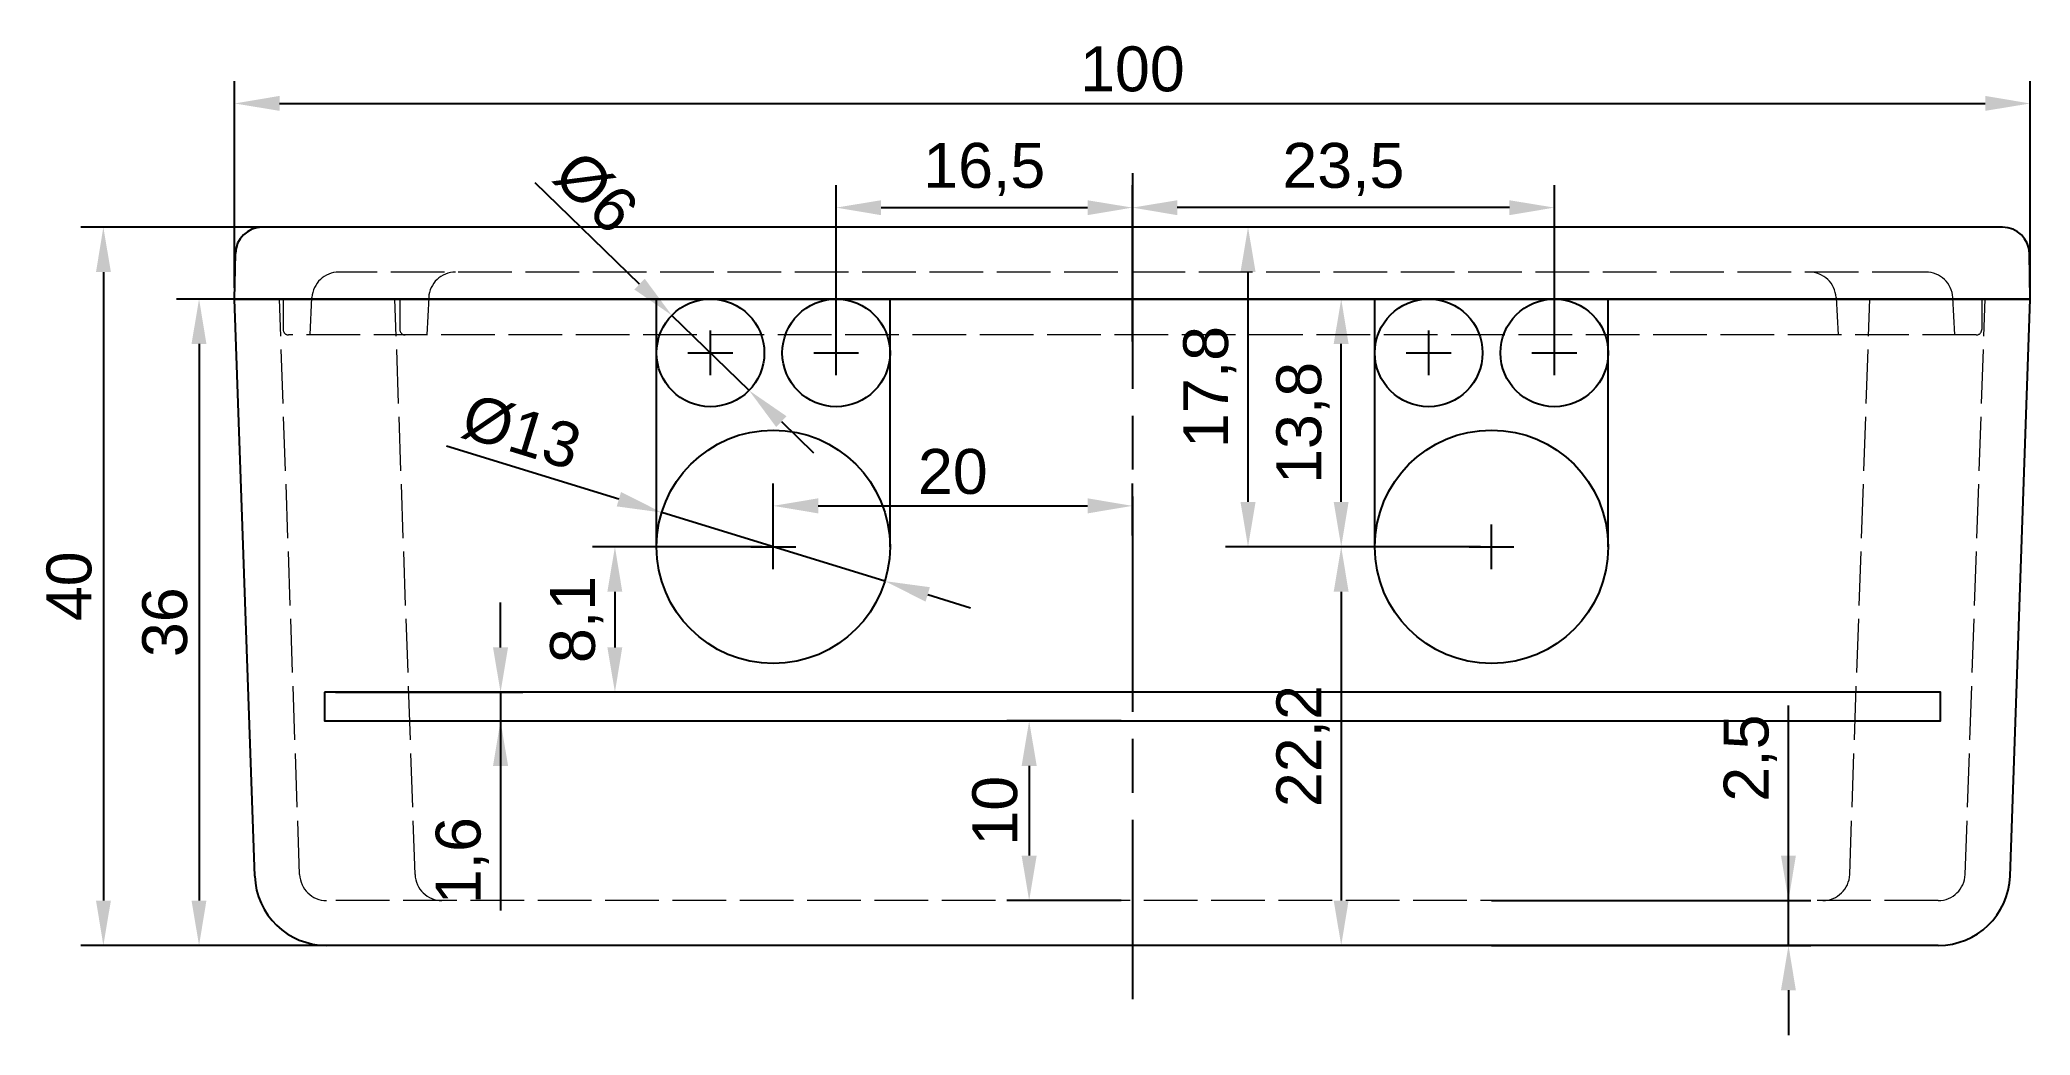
# Model space of a CAD drawing. Header units: millimetres. Extents: x -61 to 50, y -5 to 50.
import ezdxf

# ---------------------------------------------------------------- set-up
doc = ezdxf.new("R2010")
doc.units = ezdxf.units.MM
doc.linetypes.add('AM_ISO02W050x2', pattern=[3.75, 3, -0.75])
doc.linetypes.add('AM_ISO08W050', pattern=[18, 12, -1.5, 3, -1.5])
for name, color, linetype, lineweight in [('AM_7', 4, 'AM_ISO08W050', 25), ('ﾄｯﾌﾟｶﾊﾞｰ', 7, 'Continuous', 25), ('ﾄｯﾌﾟｶﾊﾞｰ0', 7, 'AM_ISO02W050x2', 13), ('ﾎﾞﾃﾞｨｰ', 2, 'Continuous', 25), ('ﾎﾞﾃﾞｨｰ0', 2, 'AM_ISO02W050x2', 13)]:
    doc.layers.add(name, color=color, linetype=linetype, lineweight=lineweight)
doc.styles.get("Standard").update_dxf_attribs({"font": 'arial.ttf'})
doc.dimstyles.new('ISO-25', dxfattribs={"dimtxt": 2.5, "dimasz": 2.5, "dimexe": 1.25, "dimexo": 0.625, "dimtad": 1, "dimtxsty": 'Standard', "dimcen": 2.5, "dimadec": 0, "dimazin": 0, "dimtfac": 1, "dimtmove": 0, "dimatfit": 3, "dimfxl": 1, "dimarcsym": 0})

# ---------------------------------------------------------------- blocks, each defined once
blk = doc.blocks.new('*D12')
at = {"color": 0, "lineweight": -2}
for p, q in [((36.54, 0), (36.54, 13.36)), ((20, 2.5), (37.79, 2.5)), ((36.54, 0), (36.54, 2.5)), ((20, 0), (37.79, 0)), ((36.54, -2.5), (36.54, -5))]:
    blk.add_line(p, q, dxfattribs=at)
at = {"color": 0}
for points in [[(36.12, 5), (36.95, 5), (36.54, 2.5)], [(36.95, -2.5), (36.12, -2.5), (36.54, 0)]]:
    blk.add_solid(points, dxfattribs=at)
at = {"layer": 'Defpoints', "color": 0}
for p in [(19.38, 2.5), (36.54, 2.5), (19.38, 0)]:
    blk.add_point(p, dxfattribs=at)
at = {"color": 0, "insert": (34.41, 10.43), "char_height": 2.5, "attachment_point": 5, "rotation": 90}
blk.add_mtext('2,5', dxfattribs=at)
blk = doc.blocks.new('*D13')
at = {"color": 0, "lineweight": -2}
for p, q in [((-0.62, 12.5), (-7, 12.5)), ((-5.75, 10), (-5.75, 5)), ((-0.62, 2.5), (-7, 2.5))]:
    blk.add_line(p, q, dxfattribs=at)
at = {"color": 0}
for points in [[(-5.33, 10), (-6.17, 10), (-5.75, 12.5)], [(-6.17, 5), (-5.33, 5), (-5.75, 2.5)]]:
    blk.add_solid(points, dxfattribs=at)
at = {"layer": 'Defpoints', "color": 0}
for p in [(0, 12.5), (-5.75, 2.5), (0, 2.5)]:
    blk.add_point(p, dxfattribs=at)
at = {"color": 0, "insert": (-7.65, 7.5), "char_height": 2.5, "attachment_point": 5, "rotation": 90}
blk.add_mtext('10', dxfattribs=at)
blk = doc.blocks.new('*D15')
at = {"color": 0, "lineweight": -2}
for p, q in [((-35.19, 16.6), (-35.19, 19.1)), ((-44.38, 14.1), (-33.94, 14.1)), ((-35.19, 14.1), (-35.19, 1.94)), ((-35.19, 14.1), (-35.19, 12.5)), ((-44.38, 12.5), (-33.94, 12.5))]:
    blk.add_line(p, q, dxfattribs=at)
at = {"color": 0}
for points in [[(-35.61, 16.6), (-34.77, 16.6), (-35.19, 14.1)], [(-34.77, 10), (-35.61, 10), (-35.19, 12.5)]]:
    blk.add_solid(points, dxfattribs=at)
at = {"layer": 'Defpoints', "color": 0}
for p in [(-45, 14.1), (-45, 12.5), (-35.19, 12.5)]:
    blk.add_point(p, dxfattribs=at)
at = {"color": 0, "insert": (-37.32, 4.72), "char_height": 2.5, "attachment_point": 5, "rotation": 90}
blk.add_mtext('1,6', dxfattribs=at)
blk = doc.blocks.new('*D16')
at = {"color": 0, "lineweight": -2}
for p, q in [((-20, 22.82), (-20, 25.73)), ((0, 22.82), (0, 25.73)), ((-17.5, 24.48), (-2.5, 24.48))]:
    blk.add_line(p, q, dxfattribs=at)
at = {"color": 0}
for points in [[(-17.5, 24.9), (-17.5, 24.06), (-20, 24.48)], [(-2.5, 24.06), (-2.5, 24.9), (0, 24.48)]]:
    blk.add_solid(points, dxfattribs=at)
at = {"layer": 'Defpoints', "color": 0}
for p in [(0, 24.48), (-20, 22.2), (0, 22.2)]:
    blk.add_point(p, dxfattribs=at)
at = {"color": 0, "insert": (-10, 26.38), "char_height": 2.5, "attachment_point": 5}
blk.add_mtext('20', dxfattribs=at)
blk = doc.blocks.new('*D17')
at = {"color": 0, "lineweight": -2}
for p, q in [((-28.6, 24.85), (-38.2, 27.81)), ((-13.79, 20.29), (-26.21, 24.11)), ((-11.4, 19.55), (-9.01, 18.81))]:
    blk.add_line(p, q, dxfattribs=at)
at = {"color": 0}
for points in [[(-28.72, 24.45), (-28.48, 25.25), (-26.21, 24.11)], [(-11.28, 19.95), (-11.52, 19.15), (-13.79, 20.29)]]:
    blk.add_solid(points, dxfattribs=at)
at = {"layer": 'Defpoints', "color": 0}
for p in [(-26.21, 24.11), (-13.79, 20.29)]:
    blk.add_point(p, dxfattribs=at)
at = {"color": 0, "insert": (-34.02, 28.58), "char_height": 2.5, "attachment_point": 5, "rotation": 342.8705}
blk.add_mtext('%%c13', dxfattribs=at)
blk = doc.blocks.new('*D18')
at = {"color": 0, "lineweight": -2}
for p, q in [((-20.62, 22.2), (-30.07, 22.2)), ((-28.82, 19.7), (-28.82, 16.6)), ((-20.62, 14.1), (-30.07, 14.1))]:
    blk.add_line(p, q, dxfattribs=at)
at = {"color": 0}
for points in [[(-28.41, 19.7), (-29.24, 19.7), (-28.82, 22.2)], [(-29.24, 16.6), (-28.41, 16.6), (-28.82, 14.1)]]:
    blk.add_solid(points, dxfattribs=at)
at = {"layer": 'Defpoints', "color": 0}
for p in [(-20, 22.2), (-28.82, 14.1), (-20, 14.1)]:
    blk.add_point(p, dxfattribs=at)
at = {"color": 0, "insert": (-30.95, 18.15), "char_height": 2.5, "attachment_point": 5, "rotation": 90}
blk.add_mtext('8,1', dxfattribs=at)
blk = doc.blocks.new('*D19')
at = {"color": 0, "lineweight": -2}
for p, q in [((19.38, 22.2), (10.38, 22.2)), ((11.63, 19.7), (11.63, 2.5)), ((19.38, 0), (10.38, 0))]:
    blk.add_line(p, q, dxfattribs=at)
at = {"color": 0}
for points in [[(12.04, 19.7), (11.21, 19.7), (11.63, 22.2)], [(11.21, 2.5), (12.04, 2.5), (11.63, 0)]]:
    blk.add_solid(points, dxfattribs=at)
at = {"layer": 'Defpoints', "color": 0}
for p in [(20, 22.2), (11.63, 0), (20, 0)]:
    blk.add_point(p, dxfattribs=at)
at = {"color": 0, "insert": (9.5, 11.1), "char_height": 2.5, "attachment_point": 5, "rotation": 90}
blk.add_mtext('22,2', dxfattribs=at)
blk = doc.blocks.new('*D20')
at = {"color": 0, "lineweight": -2}
for p, q in [((19.38, 36), (10.38, 36)), ((11.63, 24.7), (11.63, 33.5)), ((19.38, 22.2), (10.38, 22.2))]:
    blk.add_line(p, q, dxfattribs=at)
at = {"color": 0}
for points in [[(12.04, 33.5), (11.21, 33.5), (11.63, 36)], [(11.21, 24.7), (12.04, 24.7), (11.63, 22.2)]]:
    blk.add_solid(points, dxfattribs=at)
at = {"layer": 'Defpoints', "color": 0}
for p in [(11.63, 36), (20, 36), (20, 22.2)]:
    blk.add_point(p, dxfattribs=at)
at = {"color": 0, "insert": (9.5, 29.1), "char_height": 2.5, "attachment_point": 5, "rotation": 90}
blk.add_mtext('13,8', dxfattribs=at)
blk = doc.blocks.new('*D21')
at = {"color": 0, "lineweight": -2}
for p, q in [((19.37, 40), (5.19, 40)), ((6.44, 24.7), (6.44, 37.5)), ((19.37, 22.2), (5.19, 22.2))]:
    blk.add_line(p, q, dxfattribs=at)
at = {"color": 0}
for points in [[(6.86, 37.5), (6.02, 37.5), (6.44, 40)], [(6.02, 24.7), (6.86, 24.7), (6.44, 22.2)]]:
    blk.add_solid(points, dxfattribs=at)
at = {"layer": 'Defpoints', "color": 0}
for p in [(6.44, 40), (20, 40), (20, 22.2)]:
    blk.add_point(p, dxfattribs=at)
at = {"color": 0, "insert": (4.31, 31.1), "char_height": 2.5, "attachment_point": 5, "rotation": 90}
blk.add_mtext('17,8', dxfattribs=at)
blk = doc.blocks.new('*D23')
at = {"color": 0, "lineweight": -2}
for p, q in [((-0.62, 40), (-58.56, 40)), ((-57.31, 37.5), (-57.31, 2.5)), ((-0.62, 0), (-58.56, 0))]:
    blk.add_line(p, q, dxfattribs=at)
at = {"color": 0}
for points in [[(-56.89, 37.5), (-57.72, 37.5), (-57.31, 40)], [(-57.72, 2.5), (-56.89, 2.5), (-57.31, 0)]]:
    blk.add_solid(points, dxfattribs=at)
at = {"layer": 'Defpoints', "color": 0}
for p in [(0, 40), (-57.31, 0), (0, 0)]:
    blk.add_point(p, dxfattribs=at)
at = {"color": 0, "insert": (-59.21, 20), "char_height": 2.5, "attachment_point": 5, "rotation": 90}
blk.add_mtext('40', dxfattribs=at)
blk = doc.blocks.new('*D24')
at = {"color": 0, "lineweight": -2}
for p, q in [((-0.62, 36), (-53.23, 36)), ((-51.98, 33.5), (-51.98, 2.5)), ((-0.62, 0), (-53.23, 0))]:
    blk.add_line(p, q, dxfattribs=at)
at = {"color": 0}
for points in [[(-51.57, 33.5), (-52.4, 33.5), (-51.98, 36)], [(-52.4, 2.5), (-51.57, 2.5), (-51.98, 0)]]:
    blk.add_solid(points, dxfattribs=at)
at = {"layer": 'Defpoints', "color": 0}
for p in [(0, 36), (-51.98, 0), (0, 0)]:
    blk.add_point(p, dxfattribs=at)
at = {"color": 0, "insert": (-53.88, 18), "char_height": 2.5, "attachment_point": 5, "rotation": 90}
blk.add_mtext('36', dxfattribs=at)
blk = doc.blocks.new('*D25')
at = {"color": 0, "lineweight": -2}
for p, q in [((-16.5, 33.63), (-16.5, 42.34)), ((0, 33.63), (0, 42.34)), ((-14, 41.09), (-2.5, 41.09))]:
    blk.add_line(p, q, dxfattribs=at)
at = {"color": 0}
for points in [[(-14, 41.5), (-14, 40.67), (-16.5, 41.09)], [(-2.5, 40.67), (-2.5, 41.5), (0, 41.09)]]:
    blk.add_solid(points, dxfattribs=at)
at = {"layer": 'Defpoints', "color": 0}
for p in [(0, 41.09), (-16.5, 33), (0, 33)]:
    blk.add_point(p, dxfattribs=at)
at = {"color": 0, "insert": (-8.25, 43.21), "char_height": 2.5, "attachment_point": 5}
blk.add_mtext('16,5', dxfattribs=at)
blk = doc.blocks.new('*D26')
at = {"color": 0, "lineweight": -2}
for p, q in [((0, 33.63), (0, 42.34)), ((23.5, 33.63), (23.5, 42.34)), ((21, 41.09), (2.5, 41.09))]:
    blk.add_line(p, q, dxfattribs=at)
at = {"color": 0}
for points in [[(2.5, 41.5), (2.5, 40.67), (0, 41.09)], [(21, 40.67), (21, 41.5), (23.5, 41.09)]]:
    blk.add_solid(points, dxfattribs=at)
at = {"layer": 'Defpoints', "color": 0}
for p in [(0, 41.09), (0, 33), (23.5, 33)]:
    blk.add_point(p, dxfattribs=at)
at = {"color": 0, "insert": (11.75, 43.21), "char_height": 2.5, "attachment_point": 5}
blk.add_mtext('23,5', dxfattribs=at)
blk = doc.blocks.new('*D27')
at = {"color": 0, "lineweight": -2}
for p, q in [((-27.45, 36.83), (-33.27, 42.47)), ((-21.35, 30.91), (-25.65, 35.09)), ((-19.55, 29.17), (-17.76, 27.43))]:
    blk.add_line(p, q, dxfattribs=at)
at = {"color": 0}
for points in [[(-27.74, 36.53), (-27.16, 37.13), (-25.65, 35.09)], [(-19.26, 29.47), (-19.84, 28.87), (-21.35, 30.91)]]:
    blk.add_solid(points, dxfattribs=at)
at = {"layer": 'Defpoints', "color": 0}
for p in [(-25.65, 35.09), (-21.35, 30.91)]:
    blk.add_point(p, dxfattribs=at)
at = {"color": 0, "insert": (-29.88, 41.94), "char_height": 2.5, "attachment_point": 5, "rotation": 315.8709}
blk.add_mtext('%%c6', dxfattribs=at)
blk = doc.blocks.new('*D28')
at = {"color": 0, "lineweight": -2}
for p, q in [((-50, 36.63), (-50, 48.14)), ((50, 36.63), (50, 48.14)), ((-47.5, 46.89), (47.5, 46.89))]:
    blk.add_line(p, q, dxfattribs=at)
at = {"color": 0}
for points in [[(-47.5, 47.31), (-47.5, 46.48), (-50, 46.89)], [(47.5, 46.48), (47.5, 47.31), (50, 46.89)]]:
    blk.add_solid(points, dxfattribs=at)
at = {"layer": 'Defpoints', "color": 0}
for p in [(50, 46.89), (-50, 36), (50, 36)]:
    blk.add_point(p, dxfattribs=at)
at = {"color": 0, "insert": (0, 48.8), "char_height": 2.5, "attachment_point": 5}
blk.add_mtext('100', dxfattribs=at)

msp = doc.modelspace()

# ---------------------------------------------------------------- linework, layer by layer
for p, q in [((-26.5, 22.2), (-26.5, 36)), ((-13.5, 22.2), (-13.5, 36)), ((13.5, 22.2), (13.5, 36)), ((26.5, 22.2), (26.5, 36)), ((-23.5, 31.75), (-23.5, 34.25)), ((-16.5, 31.75), (-16.5, 34.25)), ((16.5, 31.75), (16.5, 34.25)), ((23.5, 31.75), (23.5, 34.25)), ((-24.75, 33), (-22.25, 33)), ((-17.75, 33), (-15.25, 33)), ((15.25, 33), (17.75, 33)), ((22.25, 33), (24.75, 33)), ((-20, 20.95), (-20, 23.45)), ((20, 20.95), (20, 23.45)), ((-21.25, 22.2), (-18.75, 22.2)), ((18.75, 22.2), (21.25, 22.2))]:
    msp.add_line(p, q)
msp.add_lwpolyline([(-45, 14.1), (-45, 12.5), (45, 12.5), (45, 14.1)], close=True)
for centre, radius in [((-23.5, 33), 3), ((-16.5, 33), 3), ((16.5, 33), 3), ((23.5, 33), 3), ((-20, 22.2), 6.5), ((20, 22.2), 6.5)]:
    msp.add_circle(centre, radius)
at = {"layer": 'AM_7'}
msp.add_line((0, 43), (0, -3), dxfattribs=at)
at = {"layer": 'ﾄｯﾌﾟｶﾊﾞｰ'}
for p, q in [((48.456, 40), (-48.456, 40)), ((-50, 36), (-49.956, 38.526)), ((50, 36), (49.956, 38.526)), ((50, 36), (-50, 36))]:
    msp.add_line(p, q, dxfattribs=at)
for centre, start, end in [((-48.456, 38.5), 90, 179), ((48.456, 38.5), 1, 90)]:
    msp.add_arc(centre, 1.5, start, end, dxfattribs=at)
at = {"layer": 'ﾄｯﾌﾟｶﾊﾞｰ0'}
for p, q in [((44.193, 37.5), (-44.193, 37.5)), ((-47.3, 36), (-47.3, 34.3)), ((-45.8, 34), (-45.691, 36.079)), ((-40.8, 36), (-40.8, 34.3)), ((-39.191, 36.079), (-39.3, 34)), ((39.191, 36.079), (39.3, 34)), ((45.8, 34), (45.691, 36.079)), ((47.3, 36), (47.3, 34.3)), ((47, 34), (-47, 34))]:
    msp.add_line(p, q, dxfattribs=at)
for centre, radius, start, end in [((-44.193, 36), 1.5, 90, 177), ((-37.693, 36), 1.5, 90, 177), ((37.693, 36), 1.5, 3, 90), ((44.193, 36), 1.5, 3, 90), ((-47, 34.3), 0.3, 180, 270), ((-40.5, 34.3), 0.3, 180, 270), ((47, 34.3), 0.3, 270, 0)]:
    msp.add_arc(centre, radius, start, end, dxfattribs=at)
at = {"layer": 'ﾎﾞﾃﾞｨｰ'}
for p, q in [((-50, 36), (-50, 36)), ((-50, 36), (50, 36)), ((-48.878, 3.86), (-50, 36)), ((48.878, 3.86), (50, 36)), ((50, 36), (50, 36)), ((44.88, 0), (-44.88, 0))]:
    msp.add_line(p, q, dxfattribs=at)
for centre, start, end in [((-44.88, 4), 182, 270), ((44.88, 4), 270, 358)]:
    msp.add_arc(centre, 4, start, end, dxfattribs=at)
at = {"layer": 'ﾎﾞﾃﾞｨｰ0'}
for p, q in [((-46.379, 3.948), (-47.498, 36)), ((-39.951, 3.948), (-41.07, 36)), ((39.951, 3.948), (41.07, 36)), ((46.379, 3.948), (47.498, 36)), ((44.88, 2.5), (-44.88, 2.5))]:
    msp.add_line(p, q, dxfattribs=at)
for centre, start, end in [((-44.88, 4), 182, 270), ((-38.451, 4), 182, 270), ((38.451, 4), 270, 358), ((44.88, 4), 270, 358)]:
    msp.add_arc(centre, 1.5, start, end, dxfattribs=at)

# ---------------------------------------------------------------- dimensions: what is measured, and where the dimension line sits
for p1, p2, distance, picture, middle in [((-50, 36), (50, 36), 10.894, '*D28', (0, 48.795)), ((-16.5, 33), (0, 33), 8.087, '*D25', (-8.25, 43.214)), ((23.5, 33), (0, 33), -8.087, '*D26', (11.75, 43.214)), ((0, 40), (0, 0), -57.308, '*D23', (-59.209, 20)), ((20, 22.2), (20, 40), 13.559, '*D21', (4.314, 31.1)), ((0, 36), (0, 0), -51.982, '*D24', (-53.883, 18)), ((20, 22.2), (20, 36), 8.373, '*D20', (9.5, 29.1)), ((-20, 22.2), (0, 22.2), 2.28, '*D16', (-10, 26.381)), ((-20, 22.2), (-20, 14.1), -8.824, '*D18', (-30.951, 18.15)), ((20, 22.2), (20, 0), -8.373, '*D19', (9.5, 11.1)), ((-45, 14.1), (-45, 12.5), 9.81, '*D15', (-37.316, 4.719)), ((19.375, 0), (19.375, 2.5), -17.162, '*D12', (34.411, 10.429)), ((0, 12.5), (0, 2.5), -5.749, '*D13', (-7.65, 7.5))]:
    dim = msp.add_aligned_dim(p1=p1, p2=p2, distance=distance, dimstyle='ISO-25', override={"dimlfac": 1})
    dim.commit()
    dim.dimension.update_dxf_attribs({"geometry": picture, "text_midpoint": middle})
for p1, p2, picture, middle in [((-21.347, 30.911), (-25.653, 35.089), '*D27', (-31.255, 40.522)), ((-13.788, 20.286), (-26.212, 24.114), '*D17', (-34.596, 26.699))]:
    dim = msp.add_diameter_dim_2p(p1=p1, p2=p2, dimstyle='ISO-25')
    dim.commit()
    dim.dimension.update_dxf_attribs({"geometry": picture, "text_midpoint": middle, "dimtype": 163})

doc.saveas('drawing.dxf')
